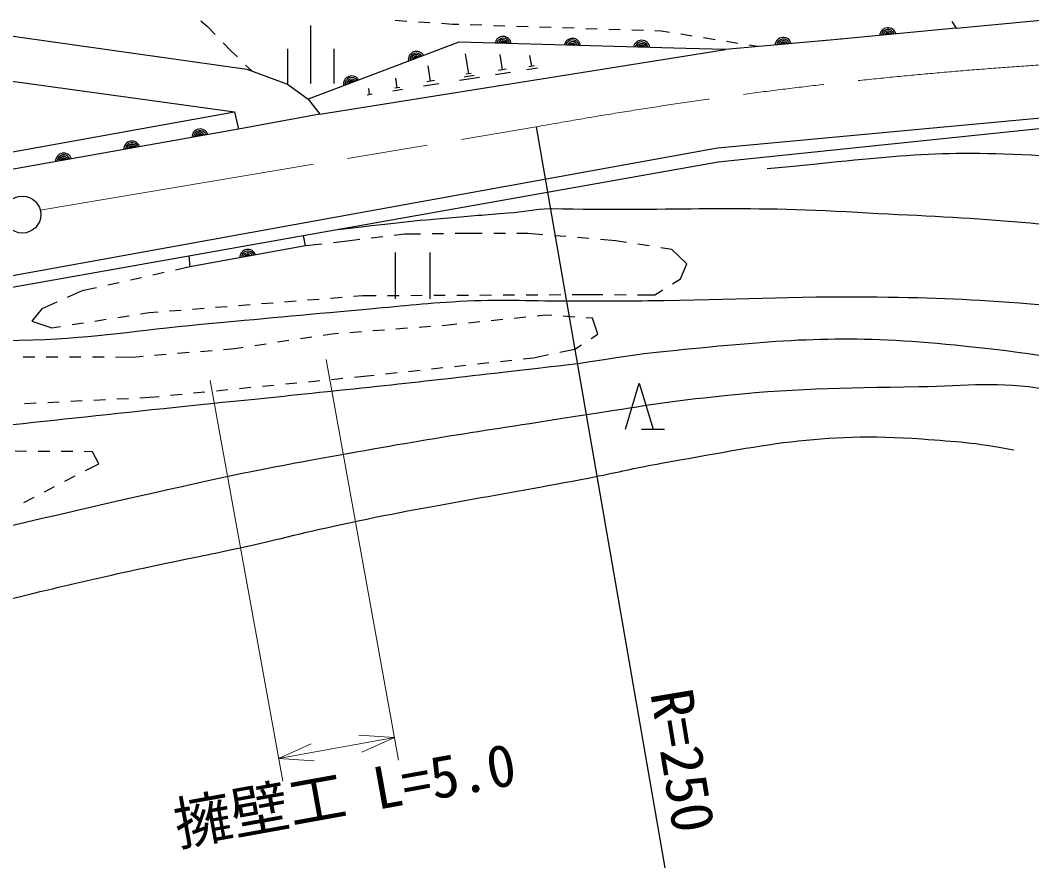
# Model space of a CAD drawing. Units: millimetres, scale not verified. Extents: x 40000 to 680000, y 20000 to 380000.
# Drawn here: x 335540 to 379354, y 265202 to 301890 of the extents above; entities that cross this region are included whole.
import ezdxf
from ezdxf.enums import TextEntityAlignment as Align

# ---------------------------------------------------------------- set-up
doc = ezdxf.new("R2010")
doc.units = ezdxf.units.MM
doc.header["$LTSCALE"] = 1000
doc.linetypes.add('CHAIN', pattern=[18.5, 12, -1.5, 3.5, -1.5])
for name, color, linetype, lineweight in [('M-BGD', 7, 'Continuous', 25), ('M-BMK', 2, 'CHAIN', 13), ('M-BMK-SRVR', 3, 'Continuous', 25), ('M-STR-HTXT', 7, 'Continuous', 13)]:
    doc.layers.add(name, color=color, linetype=linetype, lineweight=lineweight)
doc.styles.add('ＭＳ ゴシック', font='')
doc.styles.get('ＭＳ ゴシック').set_extended_font_data('MS Gothic')

msp = doc.modelspace()

# ---------------------------------------------------------------- linework, layer by layer
at = {"layer": 'M-BGD'}
for p, q in [((343365, 301864), (343641, 301630)), ((343641, 301630), (343987, 301272)), ((348116, 301658), (348116, 299158)), ((352285, 301841), (351786, 301873)), ((353283, 301776), (352784, 301808)), ((354267, 301712), (353782, 301743)), ((354535, 301703), (354267, 301712)), ((355535, 301671), (355035, 301687)), ((356534, 301638), (356034, 301654)), ((357534, 301605), (357034, 301622)), ((358533, 301573), (358033, 301589)), ((359533, 301540), (359033, 301556)), ((360532, 301508), (360032, 301524)), ((361532, 301475), (361032, 301491)), ((362531, 301442), (362031, 301459)), ((376076, 301541), (370157, 300984)), ((375897, 301837), (376076, 301541)), ((363299, 301417), (363031, 301426)), ((363658, 301360), (363299, 301417)), ((364645, 301201), (364152, 301281)), ((365633, 301043), (365139, 301122)), ((344334, 300913), (344680, 300556)), ((347116, 300658), (347116, 299158)), ((348512, 297819), (366081, 300625)), ((349116, 300658), (349116, 299158)), ((366620, 300885), (366127, 300964)), ((367473, 300748), (367114, 300806)), ((344680, 300556), (344944, 300299)), ((354968, 299567), (354830, 300441)), ((356425, 299741), (356321, 300400)), ((357694, 299893), (357619, 300364)), ((345303, 299951), (345567, 299694)), ((353312, 299252), (353208, 299913)), ((356589, 299767), (356260, 299715)), ((357948, 299813), (357477, 299739)), ((357811, 299912), (357576, 299875)), ((333061, 299548), (344827, 297928)), ((351870, 298962), (351803, 299383)), ((353478, 299278), (353147, 299225)), ((355439, 299417), (354565, 299280)), ((355203, 299492), (354767, 299423)), ((355077, 299584), (354859, 299550)), ((356780, 299629), (356122, 299525)), ((350675, 298666), (350632, 298940)), ((352096, 298890), (351676, 298824)), ((351975, 298979), (351764, 298946)), ((353669, 299138), (353007, 299034)), ((350785, 298684), (350566, 298649)), ((347899, 292120), (347810, 292573)), ((349811, 292340), (349103, 292259)), ((350251, 292393), (349811, 292340)), ((351244, 292514), (350747, 292454)), ((352180, 292628), (351740, 292575)), ((352879, 292636), (352180, 292628)), ((353879, 292647), (353379, 292641)), ((355078, 292660), (354379, 292652)), ((355553, 292660), (355078, 292660)), ((356553, 292660), (356053, 292660)), ((357528, 292660), (357053, 292660)), ((358180, 292605), (357528, 292660)), ((359176, 292521), (358678, 292563)), ((360173, 292437), (359674, 292479)), ((361323, 292340), (360671, 292395)), ((361798, 292268), (361323, 292340)), ((347899, 292120), (342882, 291213)), ((348606, 292202), (347899, 292120)), ((351775, 291829), (351775, 289829)), ((353275, 291829), (353275, 289829)), ((362787, 292118), (362292, 292193)), ((363756, 291972), (363281, 292044)), ((364413, 291347), (363756, 291972)), ((342838, 291690), (342882, 291213)), ((341774, 290965), (341286, 290856)), ((342882, 291213), (342262, 291074)), ((364141, 290691), (364413, 291347)), ((339822, 290528), (339334, 290419)), ((340798, 290746), (340310, 290637)), ((363793, 290477), (364141, 290691)), ((338226, 290170), (337579, 289886)), ((338847, 290309), (338226, 290170)), ((363020, 290002), (363367, 290216)), ((337121, 289686), (336473, 289402)), ((345993, 289622), (346491, 289662)), ((346990, 289701), (347488, 289741)), ((347987, 289781), (348485, 289821)), ((348983, 289860), (349482, 289900)), ((349980, 289940), (350363, 289970)), ((350363, 289970), (350952, 289973)), ((351452, 289976), (351952, 289978)), ((352452, 289981), (352952, 289983)), ((353452, 289986), (353952, 289988)), ((354452, 289991), (354952, 289993)), ((355452, 289995), (355952, 289998)), ((356452, 290000), (356952, 290003)), ((357452, 290005), (357952, 290008)), ((358452, 290010), (358952, 290013)), ((359452, 290015), (360042, 290018)), ((360042, 290018), (360781, 290014)), ((361281, 290012), (361781, 290009)), ((362281, 290006), (363020, 290002)), ((336473, 289402), (336049, 288865)), ((340748, 289175), (341124, 289234)), ((341124, 289234), (341507, 289264)), ((342005, 289304), (342504, 289344)), ((343002, 289383), (343501, 289423)), ((343999, 289463), (344498, 289503)), ((344996, 289542), (345494, 289582)), ((336049, 288865), (336913, 288577)), ((337784, 288713), (338278, 288790)), ((338772, 288867), (339266, 288944)), ((339760, 289021), (340254, 289098)), ((355447, 288829), (354950, 288777)), ((356442, 288931), (355944, 288880)), ((357436, 289034), (356939, 288982)), ((358291, 289122), (357934, 289085)), ((358559, 289105), (358291, 289122)), ((359557, 289042), (359058, 289073)), ((360324, 288994), (360056, 289010)), ((360564, 288305), (360324, 288994)), ((336913, 288577), (337290, 288636)), ((349036, 288305), (348661, 288248)), ((349322, 288327), (349036, 288305)), ((350319, 288403), (349821, 288365)), ((351316, 288478), (350818, 288440)), ((352314, 288554), (351815, 288516)), ((353311, 288630), (352812, 288592)), ((354096, 288689), (353809, 288668)), ((354452, 288726), (354096, 288689)), ((360274, 288116), (360564, 288305)), ((346189, 287872), (345695, 287797)), ((347178, 288022), (346683, 287947)), ((348166, 288173), (347672, 288098)), ((342853, 287501), (342354, 287460)), ((343849, 287584), (343351, 287542)), ((344825, 287665), (344347, 287625)), ((345200, 287722), (344825, 287665)), ((358916, 287518), (359565, 287654)), ((359565, 287654), (359855, 287843)), ((336169, 287306), (335669, 287307)), ((337169, 287304), (336669, 287305)), ((338169, 287301), (337669, 287303)), ((339169, 287299), (338669, 287300)), ((340382, 287296), (339669, 287298)), ((340859, 287336), (340382, 287296)), ((341856, 287419), (341358, 287377)), ((355342, 287015), (355839, 287069)), ((356336, 287123), (356833, 287178)), ((357330, 287232), (357778, 287280)), ((357778, 287280), (358427, 287416)), ((351366, 286583), (351863, 286637)), ((352360, 286691), (352857, 286745)), ((353354, 286799), (353851, 286853)), ((354348, 286907), (354845, 286961)), ((347026, 286146), (347523, 286195)), ((348021, 286244), (348518, 286293)), ((349016, 286342), (349514, 286391)), ((350011, 286439), (350421, 286480)), ((350421, 286480), (350869, 286528)), ((361750, 284181), (362350, 286181)), ((362350, 286181), (362950, 284181)), ((342050, 285656), (342547, 285705)), ((343045, 285754), (343542, 285803)), ((344040, 285852), (344538, 285901)), ((345035, 285950), (345533, 285999)), ((346030, 286048), (346528, 286097)), ((335730, 285298), (336229, 285323)), ((336729, 285347), (337228, 285372)), ((337728, 285397), (338227, 285422)), ((338726, 285447), (339226, 285472)), ((339725, 285497), (340224, 285521)), ((340724, 285546), (341142, 285567)), ((341142, 285567), (341552, 285607)), ((362450, 284181), (363450, 284181)), ((335816, 283227), (335316, 283229)), ((336816, 283222), (336316, 283224)), ((337816, 283217), (337316, 283219)), ((338673, 283212), (338316, 283214)), ((338939, 282689), (338673, 283212)), ((338363, 282392), (338939, 282689)), ((337474, 281933), (337918, 282163)), ((336585, 281475), (337029, 281704)), ((335696, 281017), (336141, 281246))]:
    msp.add_line(p, q, dxfattribs=at)
for points in [[(376076, 301541), (382658, 302160), (389951, 302493), (392791, 302449), (397709, 301512), (401947, 299135), (403939, 297776), (411608, 291071), (414447, 288864), (415083, 288228), (417117, 286700), (419532, 285257), (422457, 284364), (424619, 283938), (434838, 284058), (441409, 283841), (447005, 282904), (451414, 281840), (468284, 276619)], [(333061, 301502), (345358, 299772), (347119, 299116), (348016, 298475), (348512, 297819), (344998, 297180)], [(371101, 301073), (371082, 301066), (366081, 300625), (364370, 300672), (354541, 300940), (348016, 298475)], [(291873, 291544), (295264, 290354), (301156, 288823), (308745, 287588), (314765, 287711), (322496, 288728), (329056, 289735), (365736, 296364), (385665, 298214), (388336, 298212), (394229, 297275), (399485, 295193), (404486, 291670), (413425, 282336), (416181, 280448)], [(291680, 290963), (295217, 289755), (301073, 288198), (308139, 287057), (314771, 287158), (322616, 288206), (329002, 289231), (365765, 295764), (385646, 297818), (388317, 297816), (394210, 296879), (399391, 294686), (404244, 291157), (412932, 282097), (415948, 280110)], [(295116, 294643), (296557, 297141), (301817, 294563), (306813, 292914), (314490, 292722), (330313, 295316), (344827, 297928), (344998, 297180)], [(344998, 297180), (318014, 292390), (311122, 291478), (303760, 292174), (301287, 292727), (298081, 293518), (295116, 294643)]]:
    msp.add_lwpolyline(points, dxfattribs=at)
for centre, radius, start, end in [((373122, 301209), 354, 14.1648, 176.57), ((373122, 301209), 283, 16.3889, 174.346), ((356455, 300834), 354, 7.2345, 169.6396), ((356455, 300834), 283, 9.4585, 167.4156), ((356455, 300834), 212, 13.2048, 163.6693), ((359454, 300752), 354, 7.2345, 169.6396), ((359454, 300752), 283, 9.4585, 167.4156), ((362453, 300670), 354, 7.2345, 169.6396), ((368586, 300792), 354, 13.8334, 176.2386), ((368586, 300792), 283, 16.0575, 174.0146), ((368586, 300792), 212, 19.8038, 170.2683), ((373122, 301209), 212, 20.1352, 170.5996), ((373122, 301209), 142, 27.8469, 162.8879), ((373122, 301209), 100, 38.1646, 152.5703), ((356455, 300834), 142, 20.9166, 155.9576), ((356455, 300834), 100, 31.2342, 145.6399), ((359454, 300752), 212, 13.2048, 163.6693), ((359454, 300752), 142, 20.9166, 155.9576), ((359454, 300752), 100, 31.2342, 145.6399), ((362453, 300670), 283, 9.4585, 167.4156), ((362453, 300670), 212, 13.2048, 163.6693), ((362453, 300670), 142, 20.9166, 155.9576), ((362453, 300670), 100, 31.2342, 145.6399), ((368586, 300792), 142, 27.5155, 162.5565), ((368586, 300792), 100, 37.8332, 152.2389), ((352701, 300187), 354, 29.4905, 191.8957), ((352701, 300187), 283, 31.7146, 189.6717), ((352701, 300187), 212, 35.4609, 185.9254), ((352701, 300187), 142, 43.1726, 178.2136), ((352701, 300187), 100, 53.4903, 167.896), ((349894, 299127), 354, 29.4905, 191.8957), ((349894, 299127), 283, 31.7146, 189.6717), ((349894, 299127), 212, 35.4609, 185.9254), ((349894, 299127), 142, 43.1726, 178.2136), ((349894, 299127), 100, 53.4903, 167.896), ((343331, 296829), 354, 18.8637, 181.2689), ((343331, 296829), 283, 21.0878, 179.0449), ((340377, 296305), 354, 18.8637, 181.2689), ((343331, 296829), 212, 24.8341, 175.2985), ((343331, 296829), 142, 32.5458, 167.5868), ((343331, 296829), 100, 42.8635, 157.2691), ((340377, 296305), 283, 21.0878, 179.0449), ((340377, 296305), 212, 24.8341, 175.2985), ((340377, 296305), 142, 32.5458, 167.5868), ((340377, 296305), 100, 42.8635, 157.2691), ((337423, 295781), 354, 18.8637, 181.2689), ((337423, 295781), 283, 21.0878, 179.0449), ((337423, 295781), 212, 24.8341, 175.2985), ((337423, 295781), 142, 32.5458, 167.5868), ((337423, 295781), 100, 42.8635, 157.2691), ((345400, 291613), 354, 19.0486, 181.4538), ((345400, 291613), 283, 21.2726, 179.2297), ((345400, 291613), 212, 25.019, 175.4834), ((345400, 291613), 142, 32.7307, 167.7717), ((345400, 291613), 100, 43.0484, 157.454)]:
    msp.add_arc(centre, radius, start, end, dxfattribs=at)
for points, knots in [([(349454, 342977), (350149, 341233), (350324, 340641), (351163, 339295), (351615, 338571), (351784, 338080), (352412, 337501), (353759, 336259), (354671, 335684), (356353, 334954), (358248, 334131), (359549, 334515), (361610, 334357), (364503, 334135), (366179, 334550), (369029, 334012), (370764, 333684), (371761, 333412), (373311, 332567), (374394, 331976), (374884, 331433), (375726, 330530), (377857, 328245), (378409, 326452), (380342, 323997), (382543, 321203), (383831, 319669), (386316, 317124), (387052, 316369), (387496, 315974), (388307, 315299), (389063, 314670), (389430, 314201), (390325, 313792), (392366, 312861), (393676, 312765), (395872, 312304), (397430, 311977), (398334, 311943), (399879, 311559), (403864, 310569), (406298, 310331), (409883, 308329), (413816, 306134), (415694, 304342), (419078, 301369), (422061, 298748), (423405, 296927), (426377, 294296), (427397, 293393), (428089, 293036), (429190, 292234), (429345, 292122), (429420, 292042), (429586, 291948), (433875, 289525), (436164, 287829), (440818, 286216), (443473, 285295), (445112, 285257), (447750, 284286), (450751, 283181), (451817, 282547), (455109, 280697)], [0, 0, 0, 0, 1, 1, 1, 2, 2, 2, 3, 3, 3, 4, 4, 4, 5, 5, 5, 6, 6, 6, 7, 7, 7, 8, 8, 8, 9, 9, 9, 10, 10, 10, 11, 11, 11, 12, 12, 12, 13, 13, 13, 14, 14, 14, 15, 15, 15, 16, 16, 16, 17, 17, 17, 18, 18, 18, 19, 19, 19, 20, 20, 20, 21, 21, 21, 21]), ([(338634, 328203), (339509, 327653), (339735, 327506), (340435, 327050), (341612, 326283), (342180, 325707), (343413, 325033), (344117, 324648), (344526, 324447), (345286, 324192), (345940, 323972), (346327, 323868), (347016, 323832), (347830, 323789), (348285, 323943), (349089, 324077), (350246, 324270), (350865, 324530), (352024, 324707), (352953, 324849), (353485, 324977), (354421, 324899), (355313, 324825), (355803, 324633), (356630, 324291), (357987, 323729), (358559, 323054), (359822, 322305), (360643, 321819), (361156, 321631), (361939, 321085), (363106, 320272), (363735, 319763), (364735, 318751), (366255, 317216), (366720, 316021), (368128, 314383), (368609, 313824), (368786, 313399), (369395, 312982), (370970, 311901), (372105, 311716), (373930, 311155), (378068, 309883), (380624, 310251), (384894, 309536), (390199, 308647), (393247, 308449), (398434, 307024), (401460, 306192), (403173, 305667), (405979, 304262), (408138, 303181), (409358, 302543), (411277, 301078), (412953, 299799), (413728, 298878), (415174, 297344), (417093, 295309), (417935, 293963), (419580, 291701), (420053, 291051), (420101, 290519), (420681, 289962), (422238, 288466), (423386, 287940), (425258, 286863), (427658, 285483), (428686, 285156), (431752, 284022)], [0, 0, 0, 0, 1, 1, 1, 2, 2, 2, 3, 3, 3, 4, 4, 4, 5, 5, 5, 6, 6, 6, 7, 7, 7, 8, 8, 8, 9, 9, 9, 10, 10, 10, 11, 11, 11, 12, 12, 12, 13, 13, 13, 14, 14, 14, 15, 15, 15, 16, 16, 16, 17, 17, 17, 18, 18, 18, 19, 19, 19, 20, 20, 20, 21, 21, 21, 22, 22, 22, 23, 23, 23, 23]), ([(333727, 321247), (334401, 320930), (334578, 320851), (335127, 320604), (336036, 320196), (336573, 320029), (337473, 319601), (338807, 318967), (339427, 318332), (340821, 317842), (341675, 317542), (342183, 317462), (343072, 317294), (344219, 317077), (344887, 317109), (346036, 316900), (348194, 316508), (349418, 316302), (351504, 315624), (353019, 315132), (353765, 314584), (355149, 313798), (357203, 312632), (357996, 311368), (360150, 310402), (361579, 309761), (362486, 309677), (364010, 309313), (365423, 308976), (366217, 308785), (367653, 308573), (371227, 308048), (373261, 308013), (376853, 307634), (379654, 307338), (381231, 307231), (384018, 306822), (389314, 306047), (392283, 305513), (397457, 304141), (400474, 303341), (402306, 303080), (405002, 301507), (407233, 300204), (408460, 299372), (410341, 297602), (411379, 296625), (411766, 295894), (412629, 294759), (413919, 293063), (414492, 292005), (415713, 290258), (416473, 289171), (416830, 288507), (417681, 287489), (418509, 286499), (418860, 286168), (419985, 285119)], [0, 0, 0, 0, 1, 1, 1, 2, 2, 2, 3, 3, 3, 4, 4, 4, 5, 5, 5, 6, 6, 6, 7, 7, 7, 8, 8, 8, 9, 9, 9, 10, 10, 10, 11, 11, 11, 12, 12, 12, 13, 13, 13, 14, 14, 14, 15, 15, 15, 16, 16, 16, 17, 17, 17, 18, 18, 18, 19, 19, 19, 19]), ([(328606, 320638), (328463, 318961), (328392, 318409), (328511, 316988), (328606, 315869), (328711, 315243), (328965, 314150), (329128, 313449), (329180, 313029), (329514, 312391), (329900, 311652), (330243, 311284), (330895, 310764), (332815, 309230), (334339, 309017), (336702, 308342), (340540, 307246), (342932, 308281), (346920, 308080), (353457, 307752), (357112, 307416), (363624, 306753), (366067, 306504), (367402, 306089), (369846, 305844), (375132, 305314), (378112, 305226), (383404, 304750), (385998, 304517), (387457, 304421), (390037, 304062), (392755, 303684), (394298, 303433), (396904, 302573), (398101, 302178), (398704, 301773), (399800, 301152), (401422, 300235), (402308, 299656), (403741, 298464), (405236, 297221), (405730, 296637), (407223, 294905)], [0, 0, 0, 0, 1, 1, 1, 2, 2, 2, 3, 3, 3, 4, 4, 4, 5, 5, 5, 6, 6, 6, 7, 7, 7, 8, 8, 8, 9, 9, 9, 10, 10, 10, 11, 11, 11, 12, 12, 12, 13, 13, 13, 14, 14, 14, 14]), ([(377495, 314799), (378910, 313947), (379467, 313719), (380801, 313185), (383609, 312060), (385454, 312391), (388425, 311819), (392660, 311004), (395122, 310882), (399242, 309609), (402028, 308748), (403451, 307881), (406108, 306678), (408180, 305741), (409465, 305425), (411364, 304173), (413810, 302560), (414781, 301134), (416872, 299081), (418921, 297068), (419900, 295772), (421978, 293790), (423249, 292577), (423921, 291835), (425345, 290806), (427067, 289562), (428108, 288957), (430007, 288005), (432258, 286876), (433566, 286309), (435963, 285539), (437761, 284960), (438846, 284931), (440689, 284520), (441738, 284286), (442343, 284221), (443370, 283908), (444188, 283658), (444477, 283552), (445431, 283167)], [0, 0, 0, 0, 1, 1, 1, 2, 2, 2, 3, 3, 3, 4, 4, 4, 5, 5, 5, 6, 6, 6, 7, 7, 7, 8, 8, 8, 9, 9, 9, 10, 10, 10, 11, 11, 11, 12, 12, 12, 13, 13, 13, 13]), ([(367898, 295472), (373238, 295974), (374874, 296286), (379346, 296057), (381171, 295963), (382200, 295932), (384010, 295671), (388004, 295097), (390192, 294304), (393929, 292781), (395609, 292096), (396437, 291406), (397785, 290191), (399983, 288212), (400637, 286559), (402317, 284125), (404168, 281445), (404696, 279569), (406849, 277126), (408884, 274815), (410224, 273615), (412866, 272033), (415302, 270574), (416771, 269816), (419520, 269102), (424383, 267839), (427321, 268283), (432281, 267482), (436004, 266880), (437243, 266653), (441777, 265736)], [0, 0, 0, 0, 1, 1, 1, 2, 2, 2, 3, 3, 3, 4, 4, 4, 5, 5, 5, 6, 6, 6, 7, 7, 7, 8, 8, 8, 9, 9, 9, 10, 10, 10, 10]), ([(286447, 295909), (286467, 295240), (286471, 295061), (286509, 294518), (286541, 294051), (286614, 293792), (286615, 293323), (286619, 292162), (286521, 291511), (286344, 290363), (286169, 289225), (285707, 288633), (285720, 287481), (285725, 287054), (285728, 286766), (285975, 286418), (286225, 286067), (286539, 286048), (286872, 285776), (287449, 285305), (287723, 284984), (288299, 284513), (289857, 283238), (290596, 282271), (292416, 281410), (293518, 280889), (294208, 280764), (295386, 280451), (296576, 280135), (297249, 279918), (298478, 279837), (302163, 279594), (304241, 279937), (307933, 279872), (308365, 279864), (308604, 279813), (309035, 279786), (310392, 279702), (311158, 279733), (312512, 279614), (315405, 279359), (317014, 279093), (319896, 278730), (321667, 278507), (322643, 278222), (324425, 278121), (325990, 278033), (326862, 278344), (328411, 278584), (328876, 278657), (329138, 278698), (329598, 278795), (335427, 280032), (338660, 280873), (344483, 282134), (346362, 282541), (347426, 282715), (349317, 283063), (353543, 283839), (355928, 284174), (360173, 284835), (362272, 285162), (363446, 285364), (365558, 285594), (369022, 285972), (370984, 285970), (374468, 286032), (376619, 286070), (377852, 286277), (379974, 285923), (381837, 285612), (382918, 285494), (384680, 284817), (385201, 284616), (385455, 284418), (385932, 284126), (386477, 283794), (386656, 283657), (387277, 283198)], [0, 0, 0, 0, 1, 1, 1, 2, 2, 2, 3, 3, 3, 4, 4, 4, 5, 5, 5, 6, 6, 6, 7, 7, 7, 8, 8, 8, 9, 9, 9, 10, 10, 10, 11, 11, 11, 12, 12, 12, 13, 13, 13, 14, 14, 14, 15, 15, 15, 16, 16, 16, 17, 17, 17, 18, 18, 18, 19, 19, 19, 20, 20, 20, 21, 21, 21, 22, 22, 22, 23, 23, 23, 24, 24, 24, 25, 25, 25, 26, 26, 26, 26]), ([(349279, 292834), (351602, 293097), (352205, 293175), (354085, 293340), (355091, 293429), (355656, 293461), (356663, 293548), (357385, 293611), (357784, 293708), (358507, 293743), (358531, 293744), (358545, 293741), (358569, 293740), (363553, 293631), (366353, 293879), (371331, 293604), (376376, 293324), (379229, 293285), (384219, 292491), (386873, 292069), (388423, 291918), (390917, 290917), (393454, 289900), (394640, 288751), (396638, 286885), (398355, 285282), (398937, 284030), (400323, 282134), (402058, 279760), (402665, 278153), (404601, 275940), (407092, 273092), (408395, 271260), (411592, 269236), (412939, 268382), (413491, 268020), (415173, 267272)], [0, 0, 0, 0, 1, 1, 1, 2, 2, 2, 3, 3, 3, 4, 4, 4, 5, 5, 5, 6, 6, 6, 7, 7, 7, 8, 8, 8, 9, 9, 9, 10, 10, 10, 11, 11, 11, 12, 12, 12, 12]), ([(327666, 288425), (331593, 288082), (332797, 287950), (336088, 288056), (338944, 288149), (340528, 288468), (343373, 288729), (346109, 288980), (347641, 289129), (350378, 289369), (352013, 289513), (352926, 289634), (354565, 289722), (356374, 289819), (357390, 289740), (359201, 289747), (360576, 289752), (361346, 289738), (362721, 289752), (366596, 289792), (368767, 289951), (372642, 289914), (375242, 289889), (376700, 289819), (379292, 289617), (381304, 289460), (382442, 289415), (384429, 289057), (387009, 288592), (388465, 288188), (390849, 287096), (392002, 286568), (392450, 285930), (393414, 285107), (395481, 283343), (396668, 282344), (398371, 280227), (399978, 278230), (400486, 277336), (401929, 274713)], [0, 0, 0, 0, 1, 1, 1, 2, 2, 2, 3, 3, 3, 4, 4, 4, 5, 5, 5, 6, 6, 6, 7, 7, 7, 8, 8, 8, 9, 9, 9, 10, 10, 10, 11, 11, 11, 12, 12, 12, 13, 13, 13, 13]), ([(299714, 288019), (301425, 287640), (301901, 287512), (303323, 287309), (304047, 287205), (304466, 287229), (305183, 287082), (307283, 286650), (308378, 286055), (310311, 285128), (311372, 284619), (311768, 283965), (312854, 283515), (313764, 283138), (314334, 283068), (315313, 282961), (317114, 282765), (318139, 283016), (319949, 283096), (323212, 283240), (325035, 283424), (328288, 283715), (334407, 284262), (337823, 284687), (343934, 285314), (345856, 285511), (346932, 285618), (348853, 285819), (353129, 286268), (354476, 286432), (359793, 287040)], [0, 0, 0, 0, 1, 1, 1, 2, 2, 2, 3, 3, 3, 4, 4, 4, 5, 5, 5, 6, 6, 6, 7, 7, 7, 8, 8, 8, 9, 9, 9, 10, 10, 10, 10]), ([(359793, 287040), (362231, 287450), (362964, 287515), (365009, 287715), (369294, 288134), (371747, 288256), (376033, 287834), (379411, 287501), (380694, 287260), (384596, 286343)], [0, 0, 0, 0, 1, 1, 1, 2, 2, 2, 3, 3, 3, 3]), ([(332310, 276165), (336959, 277284), (338160, 277603), (341936, 278404), (343128, 278657), (343800, 278778), (344990, 279038), (346865, 279449), (347903, 279740), (349782, 280137), (353986, 281024), (356380, 281328), (360595, 282164), (361656, 282374), (362243, 282528), (363309, 282713), (367668, 283472), (370175, 284088), (374588, 283764), (376151, 283650), (376768, 283631), (378573, 283295)], [0, 0, 0, 0, 1, 1, 1, 2, 2, 2, 3, 3, 3, 4, 4, 4, 5, 5, 5, 6, 6, 6, 7, 7, 7, 7])]:
    msp.add_open_spline(points, degree=3, knots=knots, dxfattribs=at)
at = {"layer": 'M-BMK'}
msp.add_line((336405, 293673), (357894, 297275), dxfattribs=at)
msp.add_arc((392294, 107130), 193232, 92.52142, 100.25467, dxfattribs=at)
at = {"layer": 'M-BMK-SRVR'}
msp.add_line((357894, 297275), (363464, 265202), dxfattribs=at)
msp.add_circle((335630, 293475), 800, dxfattribs=at)
at = {"layer": 'M-STR-HTXT'}
for p, q in [((348789, 287200), (351925, 269859)), ((343772, 286293), (346908, 268952)), ((346730, 269936), (351747, 270843)), ((351747, 270843), (350204, 270945)), ((351747, 270843), (350338, 270207)), ((346730, 269936), (348140, 270572)), ((346730, 269936), (348273, 269834))]:
    msp.add_line(p, q, dxfattribs=at)

# ---------------------------------------------------------------- texts
at = {"layer": 'M-BMK-SRVR', "style": 'ＭＳ ゴシック'}
msp.add_text('R=250', height=1833, rotation=279.431, dxfattribs=at).set_placement((363735, 272916), align=Align.MIDDLE_LEFT)
at = {"layer": 'M-STR-HTXT', "style": 'ＭＳ ゴシック'}
msp.add_text('擁壁工 L=5.0', height=1833, rotation=10.251, dxfattribs=at).set_placement((349862, 266945), align=Align.BOTTOM_CENTER)

doc.saveas('drawing.dxf')
